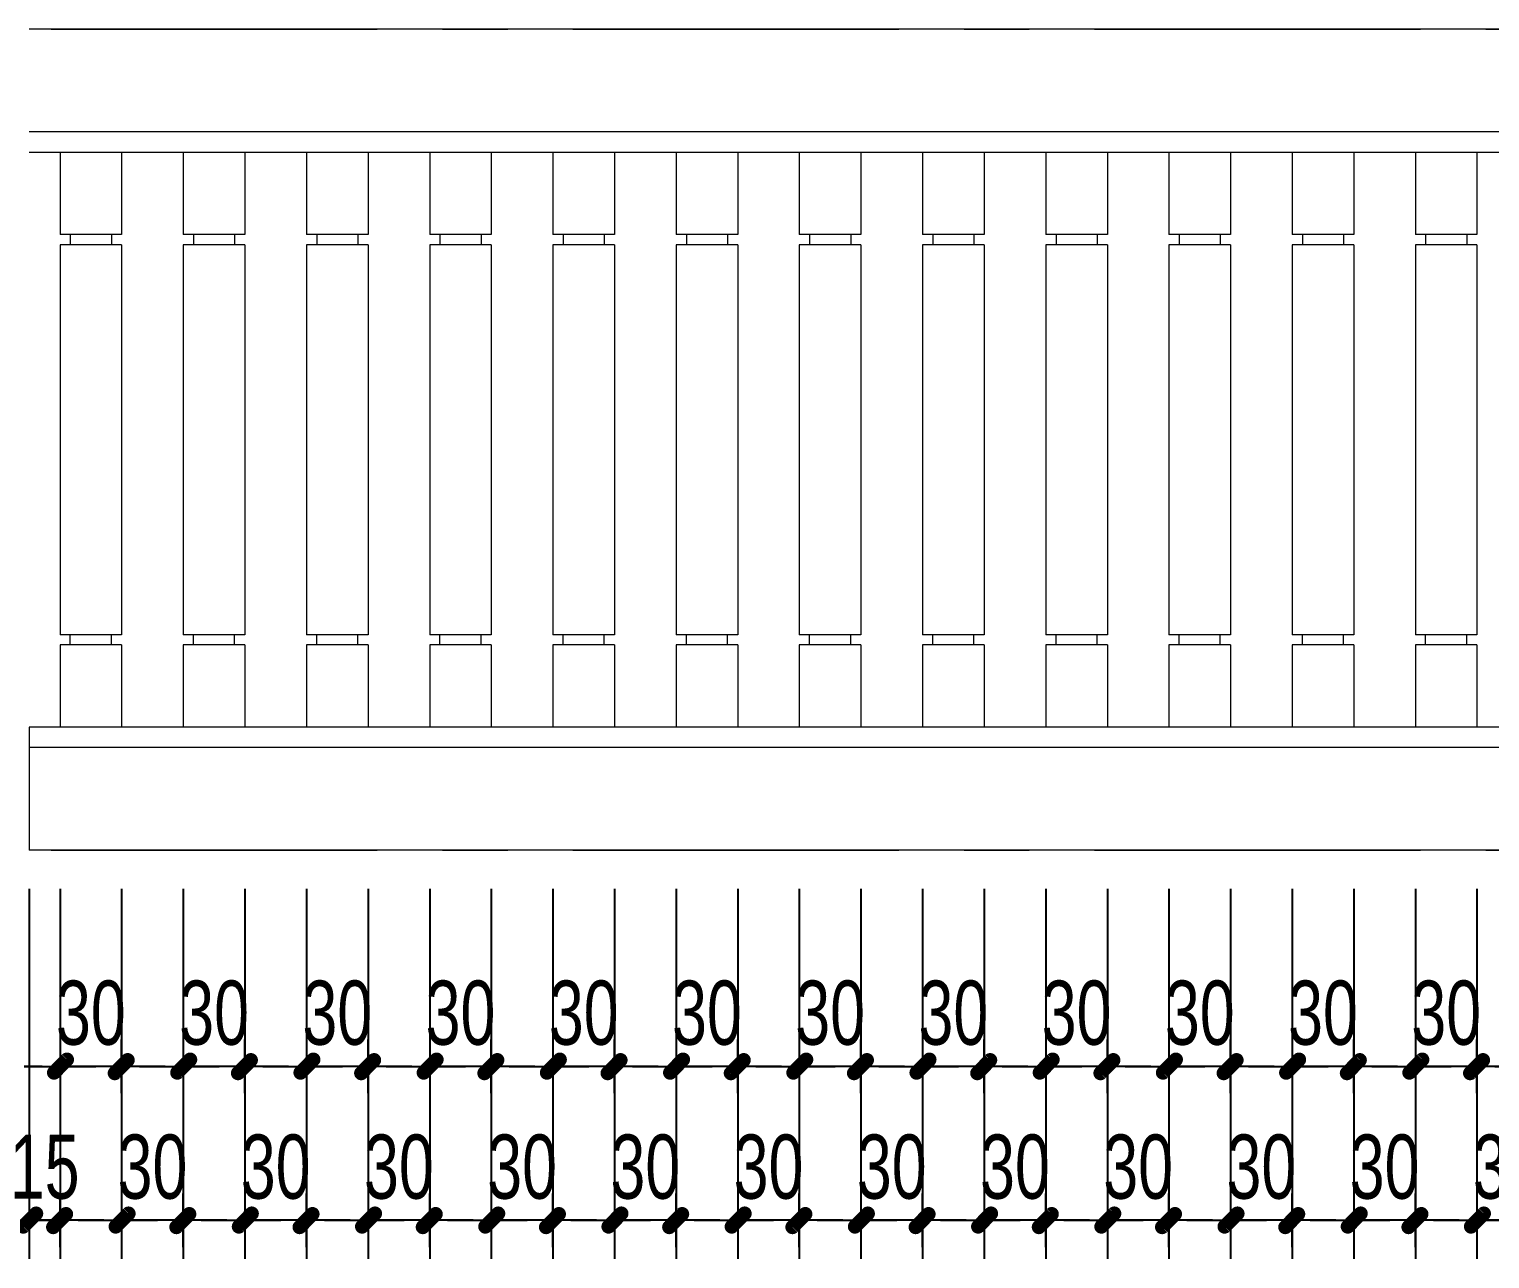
# Model space of a CAD drawing. Header units: inches. Extents: x 88947 to 296847, y 35049 to 161062.
# Drawn here: x 226207 to 227629, y 68180 to 69378 of the extents above; entities that cross this region are included whole.
import ezdxf

# ---------------------------------------------------------------- set-up
doc = ezdxf.new("R2010")
doc.units = ezdxf.units.IN
doc.header["$MEASUREMENT"] = 0
doc.header["$PDMODE"] = 1
doc.linetypes.add('ACAD_ISO03W100', pattern=[30, 12, -18])
doc.linetypes.add('CENTER', pattern=[50.8, 31.75, -6.35, 6.35, -6.35])
for name, color, linetype, lineweight in [('A-Dims', 145, 'Continuous', 25), ('DIM', 7, 'Continuous', 25), ('THAY', 3, 'Continuous', 18), ('TRUC', 252, 'ACAD_ISO03W100', 13)]:
    doc.layers.add(name, color=color, linetype=linetype, lineweight=lineweight)
doc.styles.add('VNI-HELVE-CONDENSE', font='VNARIAL.TTF', dxfattribs={"width": 0.7})
doc.dimstyles.new('TAS-25', dxfattribs={"dimscale": 25, "dimtxt": 2.5, "dimasz": 0.7, "dimexe": 1.5, "dimexo": 1.5, "dimgap": 0.8, "dimtad": 1, "dimdec": 0, "dimlfac": 0.5, "dimzin": 3, "dimdsep": 46, "dimtxsty": 'VNI-HELVE-CONDENSE', "dimblk": 'TICK', "dimcen": 2.5, "dimclrt": 71, "dimazin": 2, "dimtfac": 0.75, "dimtdec": 0, "dimtix": 1, "dimtmove": 2, "dimatfit": 2, "dimldrblk": 'TICK123', "dimfxl": 1.5, "dimtolj": 1, "dimtzin": 0, "dimarcsym": 0})

# ---------------------------------------------------------------- blocks, each defined once
blk = doc.blocks.new('TICK')
at = {"layer": 'A-Dims', "color": 1}
for p, q in [((0, 1.5), (0, -1.5)), ((-2, 0), (2, 0))]:
    blk.add_line(p, q, dxfattribs=at)
at = {"layer": 'A-Dims', "color": 1, "const_width": 0.788}
blk.add_lwpolyline([(-0.334, -0.349), (0.383, 0.378)], dxfattribs=at)
at = {"layer": 'A-Dims', "color": 1, "const_width": 0.394}
for points in [[(0.244, 0.517, -0.414214), (0.523, 0.517, -1)], [(0.523, 0.517, -0.414214), (0.523, 0.238, -1)], [(-0.473, -0.21, 0.414214), (-0.473, -0.488, 1)], [(-0.473, -0.488, 0.414214), (-0.195, -0.488, 1)]]:
    blk.add_lwpolyline(points, format="xyb", dxfattribs=at)
blk = doc.blocks.new('*D2569')
at = {"layer": 'Defpoints', "color": 0}
for p in [(227616.7, 68578.3), (227676.7, 68578.3), (227616.7, 68217.7)]:
    blk.add_point(p, dxfattribs=at)
at = {"layer": 'DIM', "color": 0, "lineweight": -2}
for p, q in [((227616.7, 68540.8), (227616.7, 68180.2)), ((227676.7, 68540.8), (227676.7, 68180.2)), ((227599.2, 68217.7), (227581.7, 68217.7)), ((227676.7, 68217.7), (227616.7, 68217.7)), ((227694.2, 68217.7), (227711.7, 68217.7))]:
    blk.add_line(p, q, dxfattribs=at)
at = {"layer": 'DIM', "color": 0, "lineweight": -2, "xscale": 17.5, "yscale": 17.5, "zscale": 17.5}
blk.add_blockref('TICK', (227616.7, 68217.7), dxfattribs=at)
at = {"layer": 'DIM', "color": 0, "lineweight": -2, "xscale": 17.5, "yscale": 17.5, "zscale": 17.5, "rotation": 180}
blk.add_blockref('TICK', (227676.7, 68217.7), dxfattribs=at)
at = {"layer": 'DIM', "color": 71, "insert": (227646.7, 68269.6), "char_height": 62.5, "attachment_point": 5, "style": 'VNI-HELVE-CONDENSE'}
blk.add_mtext('\\A1;30', dxfattribs=at)
blk = doc.blocks.new('TICK123')
at = {"layer": 'A-Dims', "color": 1}
blk.add_lwpolyline([(0.046, 0, 0, 0.84, 0), (-2.111, 0, 8.4, 8.4, 0)], format="xyseb", dxfattribs=at)
blk = doc.blocks.new('*D2570')
at = {"layer": 'Defpoints', "color": 0}
for p in [(227556.7, 68578.3), (227616.7, 68578.3), (227556.7, 68367.7)]:
    blk.add_point(p, dxfattribs=at)
at = {"layer": 'DIM', "color": 0, "lineweight": -2}
for p, q in [((227556.7, 68540.8), (227556.7, 68330.2)), ((227616.7, 68540.8), (227616.7, 68330.2)), ((227539.2, 68367.7), (227521.7, 68367.7)), ((227616.7, 68367.7), (227556.7, 68367.7)), ((227634.2, 68367.7), (227651.7, 68367.7))]:
    blk.add_line(p, q, dxfattribs=at)
at = {"layer": 'DIM', "color": 0, "lineweight": -2, "xscale": 17.5, "yscale": 17.5, "zscale": 17.5}
blk.add_blockref('TICK', (227556.7, 68367.7), dxfattribs=at)
at = {"layer": 'DIM', "color": 0, "lineweight": -2, "xscale": 17.5, "yscale": 17.5, "zscale": 17.5, "rotation": 180}
blk.add_blockref('TICK', (227616.7, 68367.7), dxfattribs=at)
at = {"layer": 'DIM', "color": 71, "insert": (227586.7, 68419.6), "char_height": 62.5, "attachment_point": 5, "style": 'VNI-HELVE-CONDENSE'}
blk.add_mtext('\\A1;30', dxfattribs=at)
blk = doc.blocks.new('*D2571')
at = {"layer": 'Defpoints', "color": 0}
for p in [(227496.7, 68578.3), (227556.7, 68578.3), (227496.7, 68217.7)]:
    blk.add_point(p, dxfattribs=at)
at = {"layer": 'DIM', "color": 0, "lineweight": -2}
for p, q in [((227496.7, 68540.8), (227496.7, 68180.2)), ((227556.7, 68540.8), (227556.7, 68180.2)), ((227479.2, 68217.7), (227461.7, 68217.7)), ((227556.7, 68217.7), (227496.7, 68217.7)), ((227574.2, 68217.7), (227591.7, 68217.7))]:
    blk.add_line(p, q, dxfattribs=at)
at = {"layer": 'DIM', "color": 0, "lineweight": -2, "xscale": 17.5, "yscale": 17.5, "zscale": 17.5}
blk.add_blockref('TICK', (227496.7, 68217.7), dxfattribs=at)
at = {"layer": 'DIM', "color": 0, "lineweight": -2, "xscale": 17.5, "yscale": 17.5, "zscale": 17.5, "rotation": 180}
blk.add_blockref('TICK', (227556.7, 68217.7), dxfattribs=at)
at = {"layer": 'DIM', "color": 71, "insert": (227526.7, 68269.6), "char_height": 62.5, "attachment_point": 5, "style": 'VNI-HELVE-CONDENSE'}
blk.add_mtext('\\A1;30', dxfattribs=at)
blk = doc.blocks.new('*D2572')
at = {"layer": 'Defpoints', "color": 0}
for p in [(227436.7, 68578.3), (227496.7, 68578.3), (227436.7, 68367.7)]:
    blk.add_point(p, dxfattribs=at)
at = {"layer": 'DIM', "color": 0, "lineweight": -2}
for p, q in [((227436.7, 68540.8), (227436.7, 68330.2)), ((227496.7, 68540.8), (227496.7, 68330.2)), ((227419.2, 68367.7), (227401.7, 68367.7)), ((227496.7, 68367.7), (227436.7, 68367.7)), ((227514.2, 68367.7), (227531.7, 68367.7))]:
    blk.add_line(p, q, dxfattribs=at)
at = {"layer": 'DIM', "color": 0, "lineweight": -2, "xscale": 17.5, "yscale": 17.5, "zscale": 17.5}
blk.add_blockref('TICK', (227436.7, 68367.7), dxfattribs=at)
at = {"layer": 'DIM', "color": 0, "lineweight": -2, "xscale": 17.5, "yscale": 17.5, "zscale": 17.5, "rotation": 180}
blk.add_blockref('TICK', (227496.7, 68367.7), dxfattribs=at)
at = {"layer": 'DIM', "color": 71, "insert": (227466.7, 68419.6), "char_height": 62.5, "attachment_point": 5, "style": 'VNI-HELVE-CONDENSE'}
blk.add_mtext('\\A1;30', dxfattribs=at)
blk = doc.blocks.new('*D2573')
at = {"layer": 'Defpoints', "color": 0}
for p in [(227376.7, 68578.3), (227436.7, 68578.3), (227376.7, 68217.7)]:
    blk.add_point(p, dxfattribs=at)
at = {"layer": 'DIM', "color": 0, "lineweight": -2}
for p, q in [((227376.7, 68540.8), (227376.7, 68180.2)), ((227436.7, 68540.8), (227436.7, 68180.2)), ((227359.2, 68217.7), (227341.7, 68217.7)), ((227436.7, 68217.7), (227376.7, 68217.7)), ((227454.2, 68217.7), (227471.7, 68217.7))]:
    blk.add_line(p, q, dxfattribs=at)
at = {"layer": 'DIM', "color": 0, "lineweight": -2, "xscale": 17.5, "yscale": 17.5, "zscale": 17.5}
blk.add_blockref('TICK', (227376.7, 68217.7), dxfattribs=at)
at = {"layer": 'DIM', "color": 0, "lineweight": -2, "xscale": 17.5, "yscale": 17.5, "zscale": 17.5, "rotation": 180}
blk.add_blockref('TICK', (227436.7, 68217.7), dxfattribs=at)
at = {"layer": 'DIM', "color": 71, "insert": (227406.7, 68269.6), "char_height": 62.5, "attachment_point": 5, "style": 'VNI-HELVE-CONDENSE'}
blk.add_mtext('\\A1;30', dxfattribs=at)
blk = doc.blocks.new('*D2574')
at = {"layer": 'Defpoints', "color": 0}
for p in [(227316.7, 68578.3), (227376.7, 68578.3), (227316.7, 68367.7)]:
    blk.add_point(p, dxfattribs=at)
at = {"layer": 'DIM', "color": 0, "lineweight": -2}
for p, q in [((227316.7, 68540.8), (227316.7, 68330.2)), ((227376.7, 68540.8), (227376.7, 68330.2)), ((227299.2, 68367.7), (227281.7, 68367.7)), ((227376.7, 68367.7), (227316.7, 68367.7)), ((227394.2, 68367.7), (227411.7, 68367.7))]:
    blk.add_line(p, q, dxfattribs=at)
at = {"layer": 'DIM', "color": 0, "lineweight": -2, "xscale": 17.5, "yscale": 17.5, "zscale": 17.5}
blk.add_blockref('TICK', (227316.7, 68367.7), dxfattribs=at)
at = {"layer": 'DIM', "color": 0, "lineweight": -2, "xscale": 17.5, "yscale": 17.5, "zscale": 17.5, "rotation": 180}
blk.add_blockref('TICK', (227376.7, 68367.7), dxfattribs=at)
at = {"layer": 'DIM', "color": 71, "insert": (227346.7, 68419.6), "char_height": 62.5, "attachment_point": 5, "style": 'VNI-HELVE-CONDENSE'}
blk.add_mtext('\\A1;30', dxfattribs=at)
blk = doc.blocks.new('*D2575')
at = {"layer": 'Defpoints', "color": 0}
for p in [(227256.7, 68578.3), (227316.7, 68578.3), (227256.7, 68217.7)]:
    blk.add_point(p, dxfattribs=at)
at = {"layer": 'DIM', "color": 0, "lineweight": -2}
for p, q in [((227256.7, 68540.8), (227256.7, 68180.2)), ((227316.7, 68540.8), (227316.7, 68180.2)), ((227239.2, 68217.7), (227221.7, 68217.7)), ((227316.7, 68217.7), (227256.7, 68217.7)), ((227334.2, 68217.7), (227351.7, 68217.7))]:
    blk.add_line(p, q, dxfattribs=at)
at = {"layer": 'DIM', "color": 0, "lineweight": -2, "xscale": 17.5, "yscale": 17.5, "zscale": 17.5}
blk.add_blockref('TICK', (227256.7, 68217.7), dxfattribs=at)
at = {"layer": 'DIM', "color": 0, "lineweight": -2, "xscale": 17.5, "yscale": 17.5, "zscale": 17.5, "rotation": 180}
blk.add_blockref('TICK', (227316.7, 68217.7), dxfattribs=at)
at = {"layer": 'DIM', "color": 71, "insert": (227286.7, 68269.6), "char_height": 62.5, "attachment_point": 5, "style": 'VNI-HELVE-CONDENSE'}
blk.add_mtext('\\A1;30', dxfattribs=at)
blk = doc.blocks.new('*D2576')
at = {"layer": 'Defpoints', "color": 0}
for p in [(227196.7, 68578.3), (227256.7, 68578.3), (227196.7, 68367.7)]:
    blk.add_point(p, dxfattribs=at)
at = {"layer": 'DIM', "color": 0, "lineweight": -2}
for p, q in [((227196.7, 68540.8), (227196.7, 68330.2)), ((227256.7, 68540.8), (227256.7, 68330.2)), ((227179.2, 68367.7), (227161.7, 68367.7)), ((227256.7, 68367.7), (227196.7, 68367.7)), ((227274.2, 68367.7), (227291.7, 68367.7))]:
    blk.add_line(p, q, dxfattribs=at)
at = {"layer": 'DIM', "color": 0, "lineweight": -2, "xscale": 17.5, "yscale": 17.5, "zscale": 17.5}
blk.add_blockref('TICK', (227196.7, 68367.7), dxfattribs=at)
at = {"layer": 'DIM', "color": 0, "lineweight": -2, "xscale": 17.5, "yscale": 17.5, "zscale": 17.5, "rotation": 180}
blk.add_blockref('TICK', (227256.7, 68367.7), dxfattribs=at)
at = {"layer": 'DIM', "color": 71, "insert": (227226.7, 68419.6), "char_height": 62.5, "attachment_point": 5, "style": 'VNI-HELVE-CONDENSE'}
blk.add_mtext('\\A1;30', dxfattribs=at)
blk = doc.blocks.new('*D2577')
at = {"layer": 'Defpoints', "color": 0}
for p in [(227136.7, 68578.3), (227196.7, 68578.3), (227136.7, 68217.7)]:
    blk.add_point(p, dxfattribs=at)
at = {"layer": 'DIM', "color": 0, "lineweight": -2}
for p, q in [((227136.7, 68540.8), (227136.7, 68180.2)), ((227196.7, 68540.8), (227196.7, 68180.2)), ((227119.2, 68217.7), (227101.7, 68217.7)), ((227196.7, 68217.7), (227136.7, 68217.7)), ((227214.2, 68217.7), (227231.7, 68217.7))]:
    blk.add_line(p, q, dxfattribs=at)
at = {"layer": 'DIM', "color": 0, "lineweight": -2, "xscale": 17.5, "yscale": 17.5, "zscale": 17.5}
blk.add_blockref('TICK', (227136.7, 68217.7), dxfattribs=at)
at = {"layer": 'DIM', "color": 0, "lineweight": -2, "xscale": 17.5, "yscale": 17.5, "zscale": 17.5, "rotation": 180}
blk.add_blockref('TICK', (227196.7, 68217.7), dxfattribs=at)
at = {"layer": 'DIM', "color": 71, "insert": (227166.7, 68269.6), "char_height": 62.5, "attachment_point": 5, "style": 'VNI-HELVE-CONDENSE'}
blk.add_mtext('\\A1;30', dxfattribs=at)
blk = doc.blocks.new('*D2578')
at = {"layer": 'Defpoints', "color": 0}
for p in [(227076.7, 68578.3), (227136.7, 68578.3), (227076.7, 68367.7)]:
    blk.add_point(p, dxfattribs=at)
at = {"layer": 'DIM', "color": 0, "lineweight": -2}
for p, q in [((227076.7, 68540.8), (227076.7, 68330.2)), ((227136.7, 68540.8), (227136.7, 68330.2)), ((227059.2, 68367.7), (227041.7, 68367.7)), ((227136.7, 68367.7), (227076.7, 68367.7)), ((227154.2, 68367.7), (227171.7, 68367.7))]:
    blk.add_line(p, q, dxfattribs=at)
at = {"layer": 'DIM', "color": 0, "lineweight": -2, "xscale": 17.5, "yscale": 17.5, "zscale": 17.5}
blk.add_blockref('TICK', (227076.7, 68367.7), dxfattribs=at)
at = {"layer": 'DIM', "color": 0, "lineweight": -2, "xscale": 17.5, "yscale": 17.5, "zscale": 17.5, "rotation": 180}
blk.add_blockref('TICK', (227136.7, 68367.7), dxfattribs=at)
at = {"layer": 'DIM', "color": 71, "insert": (227106.7, 68419.6), "char_height": 62.5, "attachment_point": 5, "style": 'VNI-HELVE-CONDENSE'}
blk.add_mtext('\\A1;30', dxfattribs=at)
blk = doc.blocks.new('*D2579')
at = {"layer": 'Defpoints', "color": 0}
for p in [(227016.7, 68578.3), (227076.7, 68578.3), (227016.7, 68217.7)]:
    blk.add_point(p, dxfattribs=at)
at = {"layer": 'DIM', "color": 0, "lineweight": -2}
for p, q in [((227016.7, 68540.8), (227016.7, 68180.2)), ((227076.7, 68540.8), (227076.7, 68180.2)), ((226999.2, 68217.7), (226981.7, 68217.7)), ((227076.7, 68217.7), (227016.7, 68217.7)), ((227094.2, 68217.7), (227111.7, 68217.7))]:
    blk.add_line(p, q, dxfattribs=at)
at = {"layer": 'DIM', "color": 0, "lineweight": -2, "xscale": 17.5, "yscale": 17.5, "zscale": 17.5}
blk.add_blockref('TICK', (227016.7, 68217.7), dxfattribs=at)
at = {"layer": 'DIM', "color": 0, "lineweight": -2, "xscale": 17.5, "yscale": 17.5, "zscale": 17.5, "rotation": 180}
blk.add_blockref('TICK', (227076.7, 68217.7), dxfattribs=at)
at = {"layer": 'DIM', "color": 71, "insert": (227046.7, 68269.6), "char_height": 62.5, "attachment_point": 5, "style": 'VNI-HELVE-CONDENSE'}
blk.add_mtext('\\A1;30', dxfattribs=at)
blk = doc.blocks.new('*D2580')
at = {"layer": 'Defpoints', "color": 0}
for p in [(226956.7, 68578.3), (227016.7, 68578.3), (226956.7, 68367.7)]:
    blk.add_point(p, dxfattribs=at)
at = {"layer": 'DIM', "color": 0, "lineweight": -2}
for p, q in [((226956.7, 68540.8), (226956.7, 68330.2)), ((227016.7, 68540.8), (227016.7, 68330.2)), ((226939.2, 68367.7), (226921.7, 68367.7)), ((227016.7, 68367.7), (226956.7, 68367.7)), ((227034.2, 68367.7), (227051.7, 68367.7))]:
    blk.add_line(p, q, dxfattribs=at)
at = {"layer": 'DIM', "color": 0, "lineweight": -2, "xscale": 17.5, "yscale": 17.5, "zscale": 17.5}
blk.add_blockref('TICK', (226956.7, 68367.7), dxfattribs=at)
at = {"layer": 'DIM', "color": 0, "lineweight": -2, "xscale": 17.5, "yscale": 17.5, "zscale": 17.5, "rotation": 180}
blk.add_blockref('TICK', (227016.7, 68367.7), dxfattribs=at)
at = {"layer": 'DIM', "color": 71, "insert": (226986.7, 68419.6), "char_height": 62.5, "attachment_point": 5, "style": 'VNI-HELVE-CONDENSE'}
blk.add_mtext('\\A1;30', dxfattribs=at)
blk = doc.blocks.new('*D2581')
at = {"layer": 'Defpoints', "color": 0}
for p in [(226896.7, 68578.3), (226956.7, 68578.3), (226896.7, 68217.7)]:
    blk.add_point(p, dxfattribs=at)
at = {"layer": 'DIM', "color": 0, "lineweight": -2}
for p, q in [((226896.7, 68540.8), (226896.7, 68180.2)), ((226956.7, 68540.8), (226956.7, 68180.2)), ((226879.2, 68217.7), (226861.7, 68217.7)), ((226956.7, 68217.7), (226896.7, 68217.7)), ((226974.2, 68217.7), (226991.7, 68217.7))]:
    blk.add_line(p, q, dxfattribs=at)
at = {"layer": 'DIM', "color": 0, "lineweight": -2, "xscale": 17.5, "yscale": 17.5, "zscale": 17.5}
blk.add_blockref('TICK', (226896.7, 68217.7), dxfattribs=at)
at = {"layer": 'DIM', "color": 0, "lineweight": -2, "xscale": 17.5, "yscale": 17.5, "zscale": 17.5, "rotation": 180}
blk.add_blockref('TICK', (226956.7, 68217.7), dxfattribs=at)
at = {"layer": 'DIM', "color": 71, "insert": (226926.7, 68269.6), "char_height": 62.5, "attachment_point": 5, "style": 'VNI-HELVE-CONDENSE'}
blk.add_mtext('\\A1;30', dxfattribs=at)
blk = doc.blocks.new('*D2582')
at = {"layer": 'Defpoints', "color": 0}
for p in [(226836.7, 68578.3), (226896.7, 68578.3), (226836.7, 68367.7)]:
    blk.add_point(p, dxfattribs=at)
at = {"layer": 'DIM', "color": 0, "lineweight": -2}
for p, q in [((226836.7, 68540.8), (226836.7, 68330.2)), ((226896.7, 68540.8), (226896.7, 68330.2)), ((226819.2, 68367.7), (226801.7, 68367.7)), ((226896.7, 68367.7), (226836.7, 68367.7)), ((226914.2, 68367.7), (226931.7, 68367.7))]:
    blk.add_line(p, q, dxfattribs=at)
at = {"layer": 'DIM', "color": 0, "lineweight": -2, "xscale": 17.5, "yscale": 17.5, "zscale": 17.5}
blk.add_blockref('TICK', (226836.7, 68367.7), dxfattribs=at)
at = {"layer": 'DIM', "color": 0, "lineweight": -2, "xscale": 17.5, "yscale": 17.5, "zscale": 17.5, "rotation": 180}
blk.add_blockref('TICK', (226896.7, 68367.7), dxfattribs=at)
at = {"layer": 'DIM', "color": 71, "insert": (226866.7, 68419.6), "char_height": 62.5, "attachment_point": 5, "style": 'VNI-HELVE-CONDENSE'}
blk.add_mtext('\\A1;30', dxfattribs=at)
blk = doc.blocks.new('*D2583')
at = {"layer": 'Defpoints', "color": 0}
for p in [(226776.7, 68578.3), (226836.7, 68578.3), (226776.7, 68217.7)]:
    blk.add_point(p, dxfattribs=at)
at = {"layer": 'DIM', "color": 0, "lineweight": -2}
for p, q in [((226776.7, 68540.8), (226776.7, 68180.2)), ((226836.7, 68540.8), (226836.7, 68180.2)), ((226759.2, 68217.7), (226741.7, 68217.7)), ((226836.7, 68217.7), (226776.7, 68217.7)), ((226854.2, 68217.7), (226871.7, 68217.7))]:
    blk.add_line(p, q, dxfattribs=at)
at = {"layer": 'DIM', "color": 0, "lineweight": -2, "xscale": 17.5, "yscale": 17.5, "zscale": 17.5}
blk.add_blockref('TICK', (226776.7, 68217.7), dxfattribs=at)
at = {"layer": 'DIM', "color": 0, "lineweight": -2, "xscale": 17.5, "yscale": 17.5, "zscale": 17.5, "rotation": 180}
blk.add_blockref('TICK', (226836.7, 68217.7), dxfattribs=at)
at = {"layer": 'DIM', "color": 71, "insert": (226806.7, 68269.6), "char_height": 62.5, "attachment_point": 5, "style": 'VNI-HELVE-CONDENSE'}
blk.add_mtext('\\A1;30', dxfattribs=at)
blk = doc.blocks.new('*D2584')
at = {"layer": 'Defpoints', "color": 0}
for p in [(226716.7, 68578.3), (226776.7, 68578.3), (226716.7, 68367.7)]:
    blk.add_point(p, dxfattribs=at)
at = {"layer": 'DIM', "color": 0, "lineweight": -2}
for p, q in [((226716.7, 68540.8), (226716.7, 68330.2)), ((226776.7, 68540.8), (226776.7, 68330.2)), ((226699.2, 68367.7), (226681.7, 68367.7)), ((226776.7, 68367.7), (226716.7, 68367.7)), ((226794.2, 68367.7), (226811.7, 68367.7))]:
    blk.add_line(p, q, dxfattribs=at)
at = {"layer": 'DIM', "color": 0, "lineweight": -2, "xscale": 17.5, "yscale": 17.5, "zscale": 17.5}
blk.add_blockref('TICK', (226716.7, 68367.7), dxfattribs=at)
at = {"layer": 'DIM', "color": 0, "lineweight": -2, "xscale": 17.5, "yscale": 17.5, "zscale": 17.5, "rotation": 180}
blk.add_blockref('TICK', (226776.7, 68367.7), dxfattribs=at)
at = {"layer": 'DIM', "color": 71, "insert": (226746.7, 68419.6), "char_height": 62.5, "attachment_point": 5, "style": 'VNI-HELVE-CONDENSE'}
blk.add_mtext('\\A1;30', dxfattribs=at)
blk = doc.blocks.new('*D2585')
at = {"layer": 'Defpoints', "color": 0}
for p in [(226656.7, 68578.3), (226716.7, 68578.3), (226656.7, 68217.7)]:
    blk.add_point(p, dxfattribs=at)
at = {"layer": 'DIM', "color": 0, "lineweight": -2}
for p, q in [((226656.7, 68540.8), (226656.7, 68180.2)), ((226716.7, 68540.8), (226716.7, 68180.2)), ((226639.2, 68217.7), (226621.7, 68217.7)), ((226716.7, 68217.7), (226656.7, 68217.7)), ((226734.2, 68217.7), (226751.7, 68217.7))]:
    blk.add_line(p, q, dxfattribs=at)
at = {"layer": 'DIM', "color": 0, "lineweight": -2, "xscale": 17.5, "yscale": 17.5, "zscale": 17.5}
blk.add_blockref('TICK', (226656.7, 68217.7), dxfattribs=at)
at = {"layer": 'DIM', "color": 0, "lineweight": -2, "xscale": 17.5, "yscale": 17.5, "zscale": 17.5, "rotation": 180}
blk.add_blockref('TICK', (226716.7, 68217.7), dxfattribs=at)
at = {"layer": 'DIM', "color": 71, "insert": (226686.7, 68269.6), "char_height": 62.5, "attachment_point": 5, "style": 'VNI-HELVE-CONDENSE'}
blk.add_mtext('\\A1;30', dxfattribs=at)
blk = doc.blocks.new('*D2586')
at = {"layer": 'Defpoints', "color": 0}
for p in [(226596.7, 68578.3), (226656.7, 68578.3), (226596.7, 68367.7)]:
    blk.add_point(p, dxfattribs=at)
at = {"layer": 'DIM', "color": 0, "lineweight": -2}
for p, q in [((226596.7, 68540.8), (226596.7, 68330.2)), ((226656.7, 68540.8), (226656.7, 68330.2)), ((226579.2, 68367.7), (226561.7, 68367.7)), ((226656.7, 68367.7), (226596.7, 68367.7)), ((226674.2, 68367.7), (226691.7, 68367.7))]:
    blk.add_line(p, q, dxfattribs=at)
at = {"layer": 'DIM', "color": 0, "lineweight": -2, "xscale": 17.5, "yscale": 17.5, "zscale": 17.5}
blk.add_blockref('TICK', (226596.7, 68367.7), dxfattribs=at)
at = {"layer": 'DIM', "color": 0, "lineweight": -2, "xscale": 17.5, "yscale": 17.5, "zscale": 17.5, "rotation": 180}
blk.add_blockref('TICK', (226656.7, 68367.7), dxfattribs=at)
at = {"layer": 'DIM', "color": 71, "insert": (226626.7, 68419.6), "char_height": 62.5, "attachment_point": 5, "style": 'VNI-HELVE-CONDENSE'}
blk.add_mtext('\\A1;30', dxfattribs=at)
blk = doc.blocks.new('*D2587')
at = {"layer": 'Defpoints', "color": 0}
for p in [(226536.7, 68578.3), (226596.7, 68578.3), (226536.7, 68217.7)]:
    blk.add_point(p, dxfattribs=at)
at = {"layer": 'DIM', "color": 0, "lineweight": -2}
for p, q in [((226536.7, 68540.8), (226536.7, 68180.2)), ((226596.7, 68540.8), (226596.7, 68180.2)), ((226519.2, 68217.7), (226501.7, 68217.7)), ((226596.7, 68217.7), (226536.7, 68217.7)), ((226614.2, 68217.7), (226631.7, 68217.7))]:
    blk.add_line(p, q, dxfattribs=at)
at = {"layer": 'DIM', "color": 0, "lineweight": -2, "xscale": 17.5, "yscale": 17.5, "zscale": 17.5}
blk.add_blockref('TICK', (226536.7, 68217.7), dxfattribs=at)
at = {"layer": 'DIM', "color": 0, "lineweight": -2, "xscale": 17.5, "yscale": 17.5, "zscale": 17.5, "rotation": 180}
blk.add_blockref('TICK', (226596.7, 68217.7), dxfattribs=at)
at = {"layer": 'DIM', "color": 71, "insert": (226566.7, 68269.6), "char_height": 62.5, "attachment_point": 5, "style": 'VNI-HELVE-CONDENSE'}
blk.add_mtext('\\A1;30', dxfattribs=at)
blk = doc.blocks.new('*D2588')
at = {"layer": 'Defpoints', "color": 0}
for p in [(226476.7, 68578.3), (226536.7, 68578.3), (226476.7, 68367.7)]:
    blk.add_point(p, dxfattribs=at)
at = {"layer": 'DIM', "color": 0, "lineweight": -2}
for p, q in [((226476.7, 68540.8), (226476.7, 68330.2)), ((226536.7, 68540.8), (226536.7, 68330.2)), ((226459.2, 68367.7), (226441.7, 68367.7)), ((226536.7, 68367.7), (226476.7, 68367.7)), ((226554.2, 68367.7), (226571.7, 68367.7))]:
    blk.add_line(p, q, dxfattribs=at)
at = {"layer": 'DIM', "color": 0, "lineweight": -2, "xscale": 17.5, "yscale": 17.5, "zscale": 17.5}
blk.add_blockref('TICK', (226476.7, 68367.7), dxfattribs=at)
at = {"layer": 'DIM', "color": 0, "lineweight": -2, "xscale": 17.5, "yscale": 17.5, "zscale": 17.5, "rotation": 180}
blk.add_blockref('TICK', (226536.7, 68367.7), dxfattribs=at)
at = {"layer": 'DIM', "color": 71, "insert": (226506.7, 68419.6), "char_height": 62.5, "attachment_point": 5, "style": 'VNI-HELVE-CONDENSE'}
blk.add_mtext('\\A1;30', dxfattribs=at)
blk = doc.blocks.new('*D2589')
at = {"layer": 'Defpoints', "color": 0}
for p in [(226416.7, 68578.3), (226476.7, 68578.3), (226416.7, 68217.7)]:
    blk.add_point(p, dxfattribs=at)
at = {"layer": 'DIM', "color": 0, "lineweight": -2}
for p, q in [((226416.7, 68540.8), (226416.7, 68180.2)), ((226476.7, 68540.8), (226476.7, 68180.2)), ((226399.2, 68217.7), (226381.7, 68217.7)), ((226476.7, 68217.7), (226416.7, 68217.7)), ((226494.2, 68217.7), (226511.7, 68217.7))]:
    blk.add_line(p, q, dxfattribs=at)
at = {"layer": 'DIM', "color": 0, "lineweight": -2, "xscale": 17.5, "yscale": 17.5, "zscale": 17.5}
blk.add_blockref('TICK', (226416.7, 68217.7), dxfattribs=at)
at = {"layer": 'DIM', "color": 0, "lineweight": -2, "xscale": 17.5, "yscale": 17.5, "zscale": 17.5, "rotation": 180}
blk.add_blockref('TICK', (226476.7, 68217.7), dxfattribs=at)
at = {"layer": 'DIM', "color": 71, "insert": (226446.7, 68269.6), "char_height": 62.5, "attachment_point": 5, "style": 'VNI-HELVE-CONDENSE'}
blk.add_mtext('\\A1;30', dxfattribs=at)
blk = doc.blocks.new('*D2590')
at = {"layer": 'Defpoints', "color": 0}
for p in [(226356.7, 68578.3), (226416.7, 68578.3), (226356.7, 68367.7)]:
    blk.add_point(p, dxfattribs=at)
at = {"layer": 'DIM', "color": 0, "lineweight": -2}
for p, q in [((226356.7, 68540.8), (226356.7, 68330.2)), ((226416.7, 68540.8), (226416.7, 68330.2)), ((226339.2, 68367.7), (226321.7, 68367.7)), ((226416.7, 68367.7), (226356.7, 68367.7)), ((226434.2, 68367.7), (226451.7, 68367.7))]:
    blk.add_line(p, q, dxfattribs=at)
at = {"layer": 'DIM', "color": 0, "lineweight": -2, "xscale": 17.5, "yscale": 17.5, "zscale": 17.5}
blk.add_blockref('TICK', (226356.7, 68367.7), dxfattribs=at)
at = {"layer": 'DIM', "color": 0, "lineweight": -2, "xscale": 17.5, "yscale": 17.5, "zscale": 17.5, "rotation": 180}
blk.add_blockref('TICK', (226416.7, 68367.7), dxfattribs=at)
at = {"layer": 'DIM', "color": 71, "insert": (226386.7, 68419.6), "char_height": 62.5, "attachment_point": 5, "style": 'VNI-HELVE-CONDENSE'}
blk.add_mtext('\\A1;30', dxfattribs=at)
blk = doc.blocks.new('*D2591')
at = {"layer": 'Defpoints', "color": 0}
for p in [(226296.7, 68578.3), (226356.7, 68578.3), (226296.7, 68217.7)]:
    blk.add_point(p, dxfattribs=at)
at = {"layer": 'DIM', "color": 0, "lineweight": -2}
for p, q in [((226296.7, 68540.8), (226296.7, 68180.2)), ((226356.7, 68540.8), (226356.7, 68180.2)), ((226279.2, 68217.7), (226261.7, 68217.7)), ((226356.7, 68217.7), (226296.7, 68217.7)), ((226374.2, 68217.7), (226391.7, 68217.7))]:
    blk.add_line(p, q, dxfattribs=at)
at = {"layer": 'DIM', "color": 0, "lineweight": -2, "xscale": 17.5, "yscale": 17.5, "zscale": 17.5}
blk.add_blockref('TICK', (226296.7, 68217.7), dxfattribs=at)
at = {"layer": 'DIM', "color": 0, "lineweight": -2, "xscale": 17.5, "yscale": 17.5, "zscale": 17.5, "rotation": 180}
blk.add_blockref('TICK', (226356.7, 68217.7), dxfattribs=at)
at = {"layer": 'DIM', "color": 71, "insert": (226326.7, 68269.6), "char_height": 62.5, "attachment_point": 5, "style": 'VNI-HELVE-CONDENSE'}
blk.add_mtext('\\A1;30', dxfattribs=at)
blk = doc.blocks.new('*D2592')
at = {"layer": 'Defpoints', "color": 0}
for p in [(226236.7, 68578.3), (226296.7, 68578.3), (226236.7, 68367.7)]:
    blk.add_point(p, dxfattribs=at)
at = {"layer": 'DIM', "color": 0, "lineweight": -2}
for p, q in [((226236.7, 68540.8), (226236.7, 68330.2)), ((226296.7, 68540.8), (226296.7, 68330.2)), ((226219.2, 68367.7), (226201.7, 68367.7)), ((226296.7, 68367.7), (226236.7, 68367.7)), ((226314.2, 68367.7), (226331.7, 68367.7))]:
    blk.add_line(p, q, dxfattribs=at)
at = {"layer": 'DIM', "color": 0, "lineweight": -2, "xscale": 17.5, "yscale": 17.5, "zscale": 17.5}
blk.add_blockref('TICK', (226236.7, 68367.7), dxfattribs=at)
at = {"layer": 'DIM', "color": 0, "lineweight": -2, "xscale": 17.5, "yscale": 17.5, "zscale": 17.5, "rotation": 180}
blk.add_blockref('TICK', (226296.7, 68367.7), dxfattribs=at)
at = {"layer": 'DIM', "color": 71, "insert": (226266.7, 68419.6), "char_height": 62.5, "attachment_point": 5, "style": 'VNI-HELVE-CONDENSE'}
blk.add_mtext('\\A1;30', dxfattribs=at)
blk = doc.blocks.new('*D2593')
at = {"layer": 'Defpoints', "color": 0}
for p in [(226206.7, 68578.3), (226236.7, 68578.3), (226206.7, 68217.7)]:
    blk.add_point(p, dxfattribs=at)
at = {"layer": 'DIM', "color": 0, "lineweight": -2}
for p, q in [((226206.7, 68540.8), (226206.7, 68180.2)), ((226236.7, 68540.8), (226236.7, 68180.2)), ((226189.2, 68217.7), (226171.7, 68217.7)), ((226236.7, 68217.7), (226206.7, 68217.7)), ((226254.2, 68217.7), (226271.7, 68217.7))]:
    blk.add_line(p, q, dxfattribs=at)
at = {"layer": 'DIM', "color": 0, "lineweight": -2, "xscale": 17.5, "yscale": 17.5, "zscale": 17.5}
blk.add_blockref('TICK', (226206.7, 68217.7), dxfattribs=at)
at = {"layer": 'DIM', "color": 0, "lineweight": -2, "xscale": 17.5, "yscale": 17.5, "zscale": 17.5, "rotation": 180}
blk.add_blockref('TICK', (226236.7, 68217.7), dxfattribs=at)
at = {"layer": 'DIM', "color": 71, "insert": (226221.7, 68269.6), "char_height": 62.5, "attachment_point": 5, "style": 'VNI-HELVE-CONDENSE'}
blk.add_mtext('\\A1;15', dxfattribs=at)

msp = doc.modelspace()

# ---------------------------------------------------------------- linework, layer by layer
at = {"layer": 'THAY'}
for p, q in [((228606.7, 69378.3), (226206.7, 69378.3)), ((228606.7, 69278.3), (226206.7, 69278.3)), ((228606.7, 69258.3), (226206.7, 69258.3)), ((226236.7, 69258.3), (226236.7, 69178.3)), ((226296.7, 69258.3), (226296.7, 69178.3)), ((226356.7, 69258.3), (226356.7, 69178.3)), ((226416.7, 69258.3), (226416.7, 69178.3)), ((226476.7, 69258.3), (226476.7, 69178.3)), ((226536.7, 69258.3), (226536.7, 69178.3)), ((226596.7, 69258.3), (226596.7, 69178.3)), ((226656.7, 69258.3), (226656.7, 69178.3)), ((226716.7, 69258.3), (226716.7, 69178.3)), ((226776.7, 69258.3), (226776.7, 69178.3)), ((226836.7, 69258.3), (226836.7, 69178.3)), ((226896.7, 69258.3), (226896.7, 69178.3)), ((226956.7, 69258.3), (226956.7, 69178.3)), ((227016.7, 69258.3), (227016.7, 69178.3)), ((227076.7, 69258.3), (227076.7, 69178.3)), ((227136.7, 69258.3), (227136.7, 69178.3)), ((227196.7, 69258.3), (227196.7, 69178.3)), ((227256.7, 69258.3), (227256.7, 69178.3)), ((227316.7, 69258.3), (227316.7, 69178.3)), ((227376.7, 69258.3), (227376.7, 69178.3)), ((227436.7, 69258.3), (227436.7, 69178.3)), ((227496.7, 69258.3), (227496.7, 69178.3)), ((227556.7, 69258.3), (227556.7, 69178.3)), ((227616.7, 69258.3), (227616.7, 69178.3)), ((226296.7, 69178.3), (226236.7, 69178.3)), ((226246.7, 69178.3), (226246.7, 69168.3)), ((226286.7, 69178.3), (226286.7, 69168.3)), ((226416.7, 69178.3), (226356.7, 69178.3)), ((226366.7, 69178.3), (226366.7, 69168.3)), ((226406.7, 69178.3), (226406.7, 69168.3)), ((226536.7, 69178.3), (226476.7, 69178.3)), ((226486.7, 69178.3), (226486.7, 69168.3)), ((226526.7, 69178.3), (226526.7, 69168.3)), ((226656.7, 69178.3), (226596.7, 69178.3)), ((226606.7, 69178.3), (226606.7, 69168.3)), ((226646.7, 69178.3), (226646.7, 69168.3)), ((226776.7, 69178.3), (226716.7, 69178.3)), ((226726.7, 69178.3), (226726.7, 69168.3)), ((226766.7, 69178.3), (226766.7, 69168.3)), ((226896.7, 69178.3), (226836.7, 69178.3)), ((226846.7, 69178.3), (226846.7, 69168.3)), ((226886.7, 69178.3), (226886.7, 69168.3)), ((227016.7, 69178.3), (226956.7, 69178.3)), ((226966.7, 69178.3), (226966.7, 69168.3)), ((227006.7, 69178.3), (227006.7, 69168.3)), ((227136.7, 69178.3), (227076.7, 69178.3)), ((227086.7, 69178.3), (227086.7, 69168.3)), ((227126.7, 69178.3), (227126.7, 69168.3)), ((227256.7, 69178.3), (227196.7, 69178.3)), ((227206.7, 69178.3), (227206.7, 69168.3)), ((227246.7, 69178.3), (227246.7, 69168.3)), ((227376.7, 69178.3), (227316.7, 69178.3)), ((227326.7, 69178.3), (227326.7, 69168.3)), ((227366.7, 69178.3), (227366.7, 69168.3)), ((227496.7, 69178.3), (227436.7, 69178.3)), ((227446.7, 69178.3), (227446.7, 69168.3)), ((227486.7, 69178.3), (227486.7, 69168.3)), ((227616.7, 69178.3), (227556.7, 69178.3)), ((227566.7, 69178.3), (227566.7, 69168.3)), ((227606.7, 69178.3), (227606.7, 69168.3)), ((226296.7, 69168.3), (226236.7, 69168.3)), ((226236.7, 69168.3), (226236.7, 68788.3)), ((226296.7, 69168.3), (226296.7, 68788.3)), ((226416.7, 69168.3), (226356.7, 69168.3)), ((226356.7, 69168.3), (226356.7, 68788.3)), ((226416.7, 69168.3), (226416.7, 68788.3)), ((226536.7, 69168.3), (226476.7, 69168.3)), ((226476.7, 69168.3), (226476.7, 68788.3)), ((226536.7, 69168.3), (226536.7, 68788.3)), ((226656.7, 69168.3), (226596.7, 69168.3)), ((226596.7, 69168.3), (226596.7, 68788.3)), ((226656.7, 69168.3), (226656.7, 68788.3)), ((226776.7, 69168.3), (226716.7, 69168.3)), ((226716.7, 69168.3), (226716.7, 68788.3)), ((226776.7, 69168.3), (226776.7, 68788.3)), ((226896.7, 69168.3), (226836.7, 69168.3)), ((226836.7, 69168.3), (226836.7, 68788.3)), ((226896.7, 69168.3), (226896.7, 68788.3)), ((227016.7, 69168.3), (226956.7, 69168.3)), ((226956.7, 69168.3), (226956.7, 68788.3)), ((227016.7, 69168.3), (227016.7, 68788.3)), ((227136.7, 69168.3), (227076.7, 69168.3)), ((227076.7, 69168.3), (227076.7, 68788.3)), ((227136.7, 69168.3), (227136.7, 68788.3)), ((227256.7, 69168.3), (227196.7, 69168.3)), ((227196.7, 69168.3), (227196.7, 68788.3)), ((227256.7, 69168.3), (227256.7, 68788.3)), ((227376.7, 69168.3), (227316.7, 69168.3)), ((227316.7, 69168.3), (227316.7, 68788.3)), ((227376.7, 69168.3), (227376.7, 68788.3)), ((227496.7, 69168.3), (227436.7, 69168.3)), ((227436.7, 69168.3), (227436.7, 68788.3)), ((227496.7, 69168.3), (227496.7, 68788.3)), ((227616.7, 69168.3), (227556.7, 69168.3)), ((227556.7, 69168.3), (227556.7, 68788.3)), ((227616.7, 69168.3), (227616.7, 68788.3)), ((226296.7, 68788.3), (226236.7, 68788.3)), ((226296.7, 68778.3), (226236.7, 68778.3)), ((226236.7, 68778.3), (226236.7, 68698.3)), ((226246.7, 68778.3), (226246.7, 68788.3)), ((226286.7, 68778.3), (226286.7, 68788.3)), ((226296.7, 68778.3), (226296.7, 68698.3)), ((226416.7, 68788.3), (226356.7, 68788.3)), ((226416.7, 68778.3), (226356.7, 68778.3)), ((226356.7, 68778.3), (226356.7, 68698.3)), ((226366.7, 68778.3), (226366.7, 68788.3)), ((226406.7, 68778.3), (226406.7, 68788.3)), ((226416.7, 68778.3), (226416.7, 68698.3)), ((226536.7, 68788.3), (226476.7, 68788.3)), ((226536.7, 68778.3), (226476.7, 68778.3)), ((226476.7, 68778.3), (226476.7, 68698.3)), ((226486.7, 68778.3), (226486.7, 68788.3)), ((226526.7, 68778.3), (226526.7, 68788.3)), ((226536.7, 68778.3), (226536.7, 68698.3)), ((226656.7, 68788.3), (226596.7, 68788.3)), ((226656.7, 68778.3), (226596.7, 68778.3)), ((226596.7, 68778.3), (226596.7, 68698.3)), ((226606.7, 68778.3), (226606.7, 68788.3)), ((226646.7, 68778.3), (226646.7, 68788.3)), ((226656.7, 68778.3), (226656.7, 68698.3)), ((226776.7, 68788.3), (226716.7, 68788.3)), ((226776.7, 68778.3), (226716.7, 68778.3)), ((226716.7, 68778.3), (226716.7, 68698.3)), ((226726.7, 68778.3), (226726.7, 68788.3)), ((226766.7, 68778.3), (226766.7, 68788.3)), ((226776.7, 68778.3), (226776.7, 68698.3)), ((226896.7, 68788.3), (226836.7, 68788.3)), ((226896.7, 68778.3), (226836.7, 68778.3)), ((226836.7, 68778.3), (226836.7, 68698.3)), ((226846.7, 68778.3), (226846.7, 68788.3)), ((226886.7, 68778.3), (226886.7, 68788.3)), ((226896.7, 68778.3), (226896.7, 68698.3)), ((227016.7, 68788.3), (226956.7, 68788.3)), ((227016.7, 68778.3), (226956.7, 68778.3)), ((226956.7, 68778.3), (226956.7, 68698.3)), ((226966.7, 68778.3), (226966.7, 68788.3)), ((227006.7, 68778.3), (227006.7, 68788.3)), ((227016.7, 68778.3), (227016.7, 68698.3)), ((227136.7, 68788.3), (227076.7, 68788.3)), ((227136.7, 68778.3), (227076.7, 68778.3)), ((227076.7, 68778.3), (227076.7, 68698.3)), ((227086.7, 68778.3), (227086.7, 68788.3)), ((227126.7, 68778.3), (227126.7, 68788.3)), ((227136.7, 68778.3), (227136.7, 68698.3)), ((227256.7, 68788.3), (227196.7, 68788.3)), ((227256.7, 68778.3), (227196.7, 68778.3)), ((227196.7, 68778.3), (227196.7, 68698.3)), ((227206.7, 68778.3), (227206.7, 68788.3)), ((227246.7, 68778.3), (227246.7, 68788.3)), ((227256.7, 68778.3), (227256.7, 68698.3)), ((227376.7, 68788.3), (227316.7, 68788.3)), ((227376.7, 68778.3), (227316.7, 68778.3)), ((227316.7, 68778.3), (227316.7, 68698.3)), ((227326.7, 68778.3), (227326.7, 68788.3)), ((227366.7, 68778.3), (227366.7, 68788.3)), ((227376.7, 68778.3), (227376.7, 68698.3)), ((227496.7, 68788.3), (227436.7, 68788.3)), ((227496.7, 68778.3), (227436.7, 68778.3)), ((227436.7, 68778.3), (227436.7, 68698.3)), ((227446.7, 68778.3), (227446.7, 68788.3)), ((227486.7, 68778.3), (227486.7, 68788.3)), ((227496.7, 68778.3), (227496.7, 68698.3)), ((227616.7, 68788.3), (227556.7, 68788.3)), ((227616.7, 68778.3), (227556.7, 68778.3)), ((227556.7, 68778.3), (227556.7, 68698.3)), ((227566.7, 68778.3), (227566.7, 68788.3)), ((227606.7, 68778.3), (227606.7, 68788.3)), ((227616.7, 68778.3), (227616.7, 68698.3)), ((228606.7, 68698.3), (226206.7, 68698.3)), ((226206.7, 68698.3), (226206.7, 68578.3)), ((228606.7, 68678.3), (226206.7, 68678.3)), ((228606.7, 68578.3), (226206.7, 68578.3))]:
    msp.add_line(p, q, dxfattribs=at)
at = {"layer": 'TRUC', "linetype": 'CENTER', "ltscale": 10}
for points in [[(225212.2, 69378.3), (231327.5, 69378.3)], [(225212.2, 68578.3), (231327.5, 68578.3)]]:
    msp.add_lwpolyline(points, dxfattribs=at)

# ---------------------------------------------------------------- dimensions: what is measured, and where the dimension line sits
at = {"layer": 'DIM'}
for base, p1, p2, picture, middle in [((226206.7, 68217.7), (226236.7, 68578.3), (226206.7, 68578.3), '*D2593', (226221.7, 68269.6)), ((226236.7, 68367.7), (226296.7, 68578.3), (226236.7, 68578.3), '*D2592', (226266.7, 68419.6)), ((226296.7, 68217.7), (226356.7, 68578.3), (226296.7, 68578.3), '*D2591', (226326.7, 68269.6)), ((226356.7, 68367.7), (226416.7, 68578.3), (226356.7, 68578.3), '*D2590', (226386.7, 68419.6)), ((226416.7, 68217.7), (226476.7, 68578.3), (226416.7, 68578.3), '*D2589', (226446.7, 68269.6)), ((226476.7, 68367.7), (226536.7, 68578.3), (226476.7, 68578.3), '*D2588', (226506.7, 68419.6)), ((226536.7, 68217.7), (226596.7, 68578.3), (226536.7, 68578.3), '*D2587', (226566.7, 68269.6)), ((226596.7, 68367.7), (226656.7, 68578.3), (226596.7, 68578.3), '*D2586', (226626.7, 68419.6)), ((226656.7, 68217.7), (226716.7, 68578.3), (226656.7, 68578.3), '*D2585', (226686.7, 68269.6)), ((226716.7, 68367.7), (226776.7, 68578.3), (226716.7, 68578.3), '*D2584', (226746.7, 68419.6)), ((226776.7, 68217.7), (226836.7, 68578.3), (226776.7, 68578.3), '*D2583', (226806.7, 68269.6)), ((226836.7, 68367.7), (226896.7, 68578.3), (226836.7, 68578.3), '*D2582', (226866.7, 68419.6)), ((226896.7, 68217.7), (226956.7, 68578.3), (226896.7, 68578.3), '*D2581', (226926.7, 68269.6)), ((226956.7, 68367.7), (227016.7, 68578.3), (226956.7, 68578.3), '*D2580', (226986.7, 68419.6)), ((227016.7, 68217.7), (227076.7, 68578.3), (227016.7, 68578.3), '*D2579', (227046.7, 68269.6)), ((227076.7, 68367.7), (227136.7, 68578.3), (227076.7, 68578.3), '*D2578', (227106.7, 68419.6)), ((227136.7, 68217.7), (227196.7, 68578.3), (227136.7, 68578.3), '*D2577', (227166.7, 68269.6)), ((227196.7, 68367.7), (227256.7, 68578.3), (227196.7, 68578.3), '*D2576', (227226.7, 68419.6)), ((227256.7, 68217.7), (227316.7, 68578.3), (227256.7, 68578.3), '*D2575', (227286.7, 68269.6)), ((227316.7, 68367.7), (227376.7, 68578.3), (227316.7, 68578.3), '*D2574', (227346.7, 68419.6)), ((227376.7, 68217.7), (227436.7, 68578.3), (227376.7, 68578.3), '*D2573', (227406.7, 68269.6)), ((227436.7, 68367.7), (227496.7, 68578.3), (227436.7, 68578.3), '*D2572', (227466.7, 68419.6)), ((227496.7, 68217.7), (227556.7, 68578.3), (227496.7, 68578.3), '*D2571', (227526.7, 68269.6)), ((227556.7, 68367.7), (227616.7, 68578.3), (227556.7, 68578.3), '*D2570', (227586.7, 68419.6)), ((227616.7, 68217.7), (227676.7, 68578.3), (227616.7, 68578.3), '*D2569', (227646.7, 68269.6))]:
    dim = msp.add_linear_dim(base=base, p1=p1, p2=p2, angle=180, dimstyle='TAS-25', dxfattribs=at)
    dim.commit()
    dim.dimension.update_dxf_attribs({"geometry": picture, "text_midpoint": middle})

doc.saveas('drawing.dxf')
